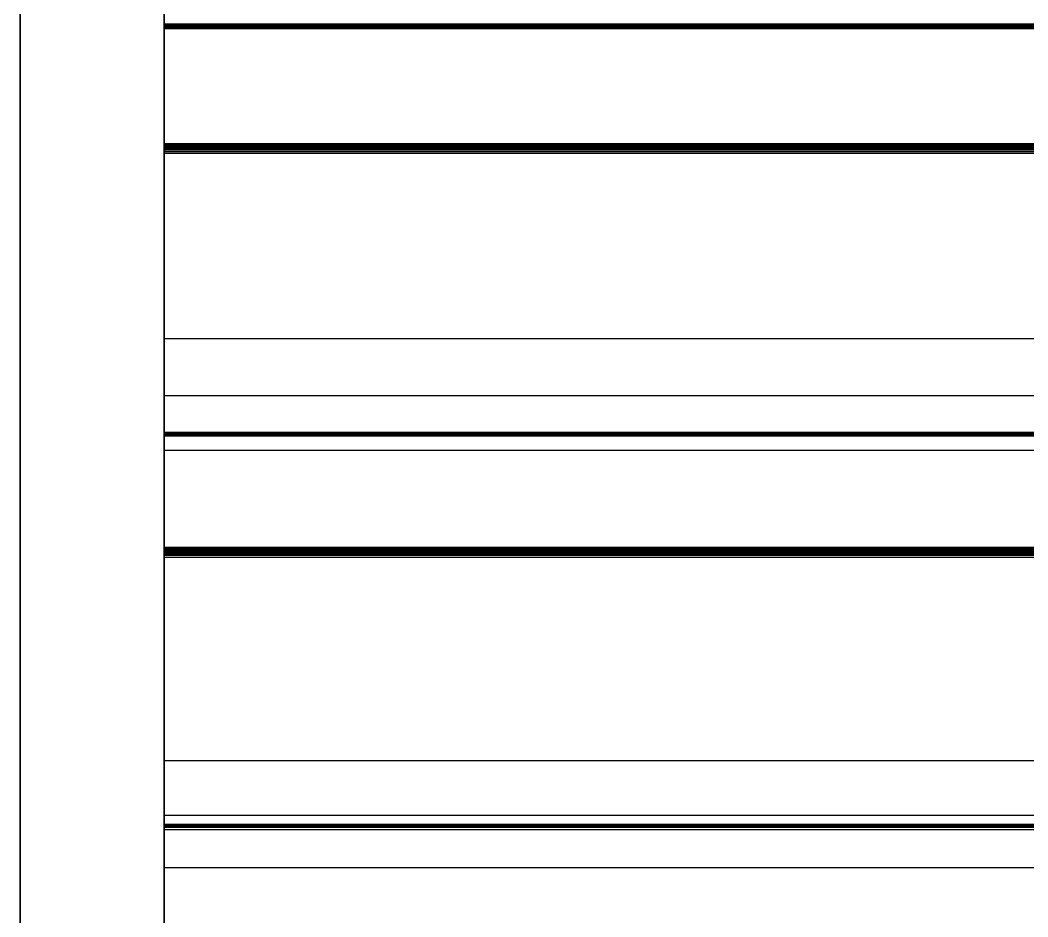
# Model space of a CAD drawing. Header units: millimetres. Extents: x -85 to 1059, y -155 to 155.
# Drawn here: x 1000 to 1003.5, y -138.252 to -135.137 of the extents above; entities that cross this region are included whole.
import ezdxf

# ---------------------------------------------------------------- set-up
doc = ezdxf.new("R2010")
doc.units = ezdxf.units.MM
doc.header["$MEASUREMENT"] = 0
doc.layers.add('Default', color=7, linetype='Continuous', true_color=0x000000)

msp = doc.modelspace()

# ---------------------------------------------------------------- linework, layer by layer
at = {"layer": 'Default'}
for points, knots in [([(1000, 0, -154), (1000, -154, -154), (1000, -154), (1000, -154, 154), (1000, 0, 154), (1000, 154, 154), (1000, 154), (1000, 154, -154), (1000, 0, -154)], [0, 0, 0, 241.902634, 241.902634, 483.805269, 483.805269, 725.707903, 725.707903, 967.610537, 967.610537, 967.610537]), ([(1000, 0, -150), (1000, -150, -150), (1000, -150), (1000, -150, 150), (1000, 0, 150), (1000, 150, 150), (1000, 150), (1000, 150, -150), (1000, 0, -150)], [0, 0, 0, 235.619449, 235.619449, 471.238898, 471.238898, 706.858347, 706.858347, 942.477796, 942.477796, 942.477796])]:
    msp.add_rational_spline(points, [1, 0.707106781187, 1, 0.707106781187, 1, 0.707106781187, 1, 0.707106781187, 1], degree=2, knots=knots, dxfattribs=at)
for points, degree, knots in [([(1000.5, 0.0018, 150.0005), (1000.5, 82.8446, 150.0005), (1000.5, 150.0018, 82.8432), (1000.5, 150.0018, 0.0004), (1000.5, 150.0018, -82.8427), (1000.5, 82.8446, -150), (1000.5, 0.0018, -150), (1000.5, -82.8411, -150), (1000.5, -149.9983, -82.8427), (1000.5, -149.9983, 0.0004), (1000.5, -149.9983, 82.8432), (1000.5, -82.8411, 150.0005), (1000.5, 0.0018, 150.0005)], 3, [-5, -5, -5, -5, -4, -4, -4, -3, -3, -3, -2, -2, -2, -1, -1, -1, -1]), ([(1000.5, 0.3488, 139.7504), (1000.5, -76.9709, 139.7504), (1000.5, -139.6511, 77.0702), (1000.5, -139.6511, -0.2498), (1000.5, -139.6511, -77.5699), (1000.5, -76.9709, -140.2497), (1000.5, 0.3488, -140.2497), (1000.5, 77.6689, -140.2497), (1000.5, 140.349, -77.5699), (1000.5, 140.349, -0.2498), (1000.5, 140.349, 77.0702), (1000.5, 77.6689, 139.7504), (1000.5, 0.3488, 139.7504)], 3, [20636, 20636, 20636, 20636, 20637, 20637, 20637, 20638, 20638, 20638, 20639, 20639, 20639, 20640, 20640, 20640, 20640]), ([(1000.5, 0.0018, 140.0004), (1000.5, -77.318, 140.0004), (1000.5, -139.9981, 77.3202), (1000.5, -139.9981, 0.0002), (1000.5, -139.9981, -77.3199), (1000.5, -77.318, -139.9997), (1000.5, 0.0018, -139.9997), (1000.5, 77.3215, -139.9997), (1000.5, 140.002, -77.3199), (1000.5, 140.002, 0.0002), (1000.5, 140.002, 77.3202), (1000.5, 77.3215, 140.0004), (1000.5, 0.0018, 140.0004)], 3, [-1, -1, -1, -1, 0, 0, 0, 1, 1, 1, 2, 2, 2, 3, 3, 3, 3]), ([(1000.5, -136.2443, 73.0033), (1000.5, -136.2353, 73.002), (1000.5, -136.2263, 73.0008), (1000.5, -136.1732, 72.9932), (1000.5, -136.1201, 72.9856), (1000.5, -136.0672, 72.9777), (1000.5, -136.0142, 72.9698), (1000.5, -135.9617, 72.9618), (1000.5, -135.9091, 72.9539), (1000.5, -135.8569, 72.9459), (1000.5, -135.8047, 72.938), (1000.5, -135.7528, 72.9299), (1000.5, -135.701, 72.9218), (1000.5, -135.6495, 72.9137), (1000.5, -135.598, 72.9056), (1000.5, -135.5468, 72.8973), (1000.5, -135.4957, 72.889), (1000.5, -135.4447, 72.8807), (1000.5, -135.3937, 72.8724), (1000.5, -135.3433, 72.8641), (1000.5, -135.2928, 72.8558), (1000.5, -135.2425, 72.8475), (1000.5, -135.1923, 72.8392), (1000.5, -135.1424, 72.8311), (1000.5, -135.0924, 72.823), (1000.5, -135.0429, 72.8145), (1000.5, -134.9933, 72.8061), (1000.5, -134.9437, 72.7976), (1000.5, -134.8942, 72.7891), (1000.5, -134.8453, 72.7805), (1000.5, -134.7965, 72.7719), (1000.5, -134.7478, 72.7632), (1000.5, -134.6991, 72.7546), (1000.5, -134.6506, 72.7459), (1000.5, -134.6021, 72.7373), (1000.5, -134.5541, 72.7288), (1000.5, -134.5061, 72.7203), (1000.5, -134.4583, 72.7115), (1000.5, -134.4105, 72.7027), (1000.5, -134.3632, 72.6939), (1000.5, -134.316, 72.6851), (1000.5, -134.2687, 72.6764), (1000.5, -134.2214, 72.6678), (1000.5, -134.1786, 72.6597), (1000.5, -134.1357, 72.6516)], 2, [17154, 17154, 17154, 17155.045455, 17155.045455, 17156.090909, 17156.090909, 17157.136364, 17157.136364, 17158.181818, 17158.181818, 17159.227273, 17159.227273, 17160.272727, 17160.272727, 17161.318182, 17161.318182, 17162.363636, 17162.363636, 17163.409091, 17163.409091, 17164.454545, 17164.454545, 17165.5, 17165.5, 17166.545455, 17166.545455, 17167.590909, 17167.590909, 17168.636364, 17168.636364, 17169.681818, 17169.681818, 17170.727273, 17170.727273, 17171.772727, 17171.772727, 17172.818182, 17172.818182, 17173.863636, 17173.863636, 17174.909091, 17174.909091, 17175.954545, 17175.954545, 17177, 17177, 17177]), ([(1000.5, -134.1413, -73.1522), (1000.5, -134.1814, -73.1596), (1000.5, -134.2214, -73.167), (1000.5, -134.2687, -73.176), (1000.5, -134.316, -73.185), (1000.5, -134.3632, -73.1937), (1000.5, -134.4105, -73.2023), (1000.5, -134.4583, -73.2111), (1000.5, -134.5061, -73.2199), (1000.5, -134.5541, -73.2286), (1000.5, -134.6021, -73.2372), (1000.5, -134.6506, -73.2459), (1000.5, -134.6991, -73.2545), (1000.5, -134.7478, -73.263), (1000.5, -134.7965, -73.2714), (1000.5, -134.8453, -73.2799), (1000.5, -134.8942, -73.2884), (1000.5, -134.9437, -73.297), (1000.5, -134.9933, -73.3057), (1000.5, -135.0429, -73.314), (1000.5, -135.0924, -73.3222), (1000.5, -135.1424, -73.3309), (1000.5, -135.1923, -73.3395), (1000.5, -135.2425, -73.3478), (1000.5, -135.2928, -73.3561), (1000.5, -135.3433, -73.3644), (1000.5, -135.3937, -73.3727), (1000.5, -135.4447, -73.3808), (1000.5, -135.4957, -73.3889), (1000.5, -135.5468, -73.397), (1000.5, -135.598, -73.4051), (1000.5, -135.6495, -73.4133), (1000.5, -135.701, -73.4214), (1000.5, -135.7528, -73.4293), (1000.5, -135.8047, -73.4373), (1000.5, -135.8569, -73.4454), (1000.5, -135.9091, -73.4535), (1000.5, -135.9617, -73.4614), (1000.5, -136.0142, -73.4694), (1000.5, -136.0672, -73.4771), (1000.5, -136.1201, -73.4849), (1000.5, -136.1732, -73.4928), (1000.5, -136.2263, -73.5008), (1000.5, -136.2353, -73.5022), (1000.5, -136.2443, -73.5036)], 2, [13914, 13914, 13914, 13915, 13915, 13916, 13916, 13917, 13917, 13918, 13918, 13919, 13919, 13920, 13920, 13921, 13921, 13922, 13922, 13923, 13923, 13924, 13924, 13925, 13925, 13926, 13926, 13927, 13927, 13928, 13928, 13929, 13929, 13930, 13930, 13931, 13931, 13932, 13932, 13933, 13933, 13934, 13934, 13935, 13935, 13936, 13936, 13936]), ([(1000.5, -135.1506, -71.1975), (1000.5, -135.2189, -71.0668), (1000.5, -135.2872, -70.9361), (1000.5, -135.3591, -70.7976), (1000.5, -135.4311, -70.6591), (1000.5, -135.4988, -70.5282), (1000.5, -135.5666, -70.3974)], 2, [13969, 13969, 13969, 13970, 13970, 13971, 13971, 13972, 13972, 13972]), ([(1000.5, -135.5666, 69.8978), (1000.5, -135.4988, 70.0287), (1000.5, -135.4311, 70.1595), (1000.5, -135.3591, 70.2978), (1000.5, -135.2872, 70.4361), (1000.5, -135.2189, 70.5666), (1000.5, -135.1506, 70.6972)], 2, [17118, 17118, 17118, 17119, 17119, 17120, 17120, 17121, 17121, 17121]), ([(1000.5, -135.151, 70.7049), (1000.5, -135.1517, 70.7063), (1000.5, -135.1524, 70.7077), (1000.5, -135.1533, 70.7095), (1000.5, -135.1542, 70.7113)], 2, [17124, 17124, 17124, 17125, 17125, 17126, 17126, 17126]), ([(1000.5, -135.1563, 70.7152), (1000.5, -135.1598, 70.719), (1000.5, -135.1633, 70.7229), (1000.5, -135.1655, 70.7252), (1000.5, -135.1676, 70.7275)], 2, [17127, 17127, 17127, 17128.5, 17128.5, 17130, 17130, 17130]), ([(1000.5, -136.6316, -72.7772), (1000.5, -136.6253, -72.7703), (1000.5, -136.6189, -72.7634), (1000.5, -136.5829, -72.7236), (1000.5, -136.5469, -72.6837), (1000.5, -136.511, -72.6444), (1000.5, -136.475, -72.605), (1000.5, -136.4392, -72.5657), (1000.5, -136.4034, -72.5264), (1000.5, -136.3675, -72.4876), (1000.5, -136.3317, -72.4488), (1000.5, -136.2961, -72.4103), (1000.5, -136.2605, -72.3719), (1000.5, -136.225, -72.3336), (1000.5, -136.1896, -72.2953), (1000.5, -136.1543, -72.2572), (1000.5, -136.119, -72.2191), (1000.5, -136.0837, -72.1815), (1000.5, -136.0485, -72.144), (1000.5, -136.0135, -72.1066), (1000.5, -135.9786, -72.0692), (1000.5, -135.9435, -72.0321), (1000.5, -135.9084, -71.9951), (1000.5, -135.8737, -71.9582), (1000.5, -135.8389, -71.9214), (1000.5, -135.8042, -71.8849), (1000.5, -135.7694, -71.8483), (1000.5, -135.7348, -71.8122), (1000.5, -135.7003, -71.776), (1000.5, -135.6659, -71.7402), (1000.5, -135.6315, -71.7044), (1000.5, -135.5973, -71.6686), (1000.5, -135.563, -71.6328), (1000.5, -135.5288, -71.5977), (1000.5, -135.4946, -71.5626), (1000.5, -135.4607, -71.5273), (1000.5, -135.4269, -71.492), (1000.5, -135.393, -71.4573), (1000.5, -135.3591, -71.4225), (1000.5, -135.3253, -71.3881), (1000.5, -135.2914, -71.3537), (1000.5, -135.2579, -71.3195), (1000.5, -135.2244, -71.2853), (1000.5, -135.1939, -71.2541), (1000.5, -135.1633, -71.2229)], 2, [13938, 13938, 13938, 13939.045455, 13939.045455, 13940.090909, 13940.090909, 13941.136364, 13941.136364, 13942.181818, 13942.181818, 13943.227273, 13943.227273, 13944.272727, 13944.272727, 13945.318182, 13945.318182, 13946.363636, 13946.363636, 13947.409091, 13947.409091, 13948.454545, 13948.454545, 13949.5, 13949.5, 13950.545455, 13950.545455, 13951.590909, 13951.590909, 13952.636364, 13952.636364, 13953.681818, 13953.681818, 13954.727273, 13954.727273, 13955.772727, 13955.772727, 13956.818182, 13956.818182, 13957.863636, 13957.863636, 13958.909091, 13958.909091, 13959.954545, 13959.954545, 13961, 13961, 13961]), ([(1000.5, -135.1676, 70.7275), (1000.5, -135.196, 70.7564), (1000.5, -135.2244, 70.7854), (1000.5, -135.2579, 70.8196), (1000.5, -135.2914, 70.8538), (1000.5, -135.3253, 70.8884), (1000.5, -135.3591, 70.9229), (1000.5, -135.393, 70.9575), (1000.5, -135.4269, 70.9921), (1000.5, -135.4607, 71.0272), (1000.5, -135.4946, 71.0623), (1000.5, -135.5288, 71.0979), (1000.5, -135.563, 71.1336), (1000.5, -135.5973, 71.169), (1000.5, -135.6315, 71.2045), (1000.5, -135.6659, 71.2404), (1000.5, -135.7003, 71.2764), (1000.5, -135.7348, 71.3126), (1000.5, -135.7694, 71.3487), (1000.5, -135.8042, 71.3853), (1000.5, -135.8389, 71.4218), (1000.5, -135.8737, 71.4585), (1000.5, -135.9084, 71.4951), (1000.5, -135.9435, 71.5324), (1000.5, -135.9786, 71.5696), (1000.5, -136.0135, 71.607), (1000.5, -136.0485, 71.6444), (1000.5, -136.0837, 71.6821), (1000.5, -136.119, 71.7199), (1000.5, -136.1543, 71.7576), (1000.5, -136.1896, 71.7954), (1000.5, -136.225, 71.8336), (1000.5, -136.2605, 71.8719), (1000.5, -136.2961, 71.9105), (1000.5, -136.3317, 71.9492), (1000.5, -136.3675, 71.9882), (1000.5, -136.4034, 72.0271), (1000.5, -136.4392, 72.0661), (1000.5, -136.475, 72.1051), (1000.5, -136.511, 72.1446), (1000.5, -136.5469, 72.1841), (1000.5, -136.5829, 72.2238), (1000.5, -136.6189, 72.2635), (1000.5, -136.6253, 72.2704), (1000.5, -136.6316, 72.2773)], 2, [17130, 17130, 17130, 17131, 17131, 17132, 17132, 17133, 17133, 17134, 17134, 17135, 17135, 17136, 17136, 17137, 17137, 17138, 17138, 17139, 17139, 17140, 17140, 17141, 17141, 17142, 17142, 17143, 17143, 17144, 17144, 17145, 17145, 17146, 17146, 17147, 17147, 17148, 17148, 17149, 17149, 17150, 17150, 17151, 17151, 17152, 17152, 17152]), ([(1000.5, -135.5891, 69.8925), (1000.5, -135.5867, 69.8925), (1000.5, -135.5842, 69.8925), (1000.5, -135.5821, 69.8925), (1000.5, -135.58, 69.8925)], 2, [17111, 17111, 17111, 17112, 17112, 17113, 17113, 17113]), ([(1000.5, -135.5842, -70.3921), (1000.5, -135.5867, -70.3923), (1000.5, -135.5891, -70.3924), (1000.5, -135.592, -70.3926), (1000.5, -135.5948, -70.3928)], 2, [13978, 13978, 13978, 13979, 13979, 13980, 13980, 13980]), ([(1000.5, -135.6004, 69.8939), (1000.5, -135.5976, 69.8935), (1000.5, -135.5948, 69.8932), (1000.5, -135.592, 69.8928), (1000.5, -135.5891, 69.8925)], 2, [17109, 17109, 17109, 17110, 17110, 17111, 17111, 17111]), ([(1000.5, -135.6004, -70.3938), (1000.5, -135.6407, -70.4004), (1000.5, -135.6809, -70.4069), (1000.5, -135.7281, -70.4148), (1000.5, -135.7754, -70.4228), (1000.5, -135.823, -70.4305), (1000.5, -135.8707, -70.4383), (1000.5, -135.9185, -70.446), (1000.5, -135.9663, -70.4538), (1000.5, -136.0146, -70.4614), (1000.5, -136.0629, -70.469), (1000.5, -136.1114, -70.4767), (1000.5, -136.1599, -70.4845), (1000.5, -136.209, -70.4921), (1000.5, -136.258, -70.4997), (1000.5, -136.307, -70.5071), (1000.5, -136.3561, -70.5145), (1000.5, -136.4055, -70.5221), (1000.5, -136.4549, -70.5297), (1000.5, -136.5046, -70.5371), (1000.5, -136.5543, -70.5445), (1000.5, -136.6046, -70.5519), (1000.5, -136.6549, -70.5593), (1000.5, -136.7053, -70.5665), (1000.5, -136.7558, -70.5738), (1000.5, -136.8066, -70.581), (1000.5, -136.8574, -70.5882), (1000.5, -136.9084, -70.5955), (1000.5, -136.9593, -70.6027), (1000.5, -137.0108, -70.6097), (1000.5, -137.0623, -70.6168), (1000.5, -137.114, -70.6238), (1000.5, -137.1657, -70.6309), (1000.5, -137.2177, -70.6378), (1000.5, -137.2698, -70.6447), (1000.5, -137.322, -70.6517), (1000.5, -137.3742, -70.6588), (1000.5, -137.4268, -70.6655), (1000.5, -137.4793, -70.6722), (1000.5, -137.5322, -70.6791), (1000.5, -137.5852, -70.6859), (1000.5, -137.6386, -70.6926), (1000.5, -137.6921, -70.6993), (1000.5, -137.7012, -70.7006), (1000.5, -137.7104, -70.7018)], 2, [13981, 13981, 13981, 13982, 13982, 13983, 13983, 13984, 13984, 13985, 13985, 13986, 13986, 13987, 13987, 13988, 13988, 13989, 13989, 13990, 13990, 13991, 13991, 13992, 13992, 13993, 13993, 13994, 13994, 13995, 13995, 13996, 13996, 13997, 13997, 13998, 13998, 13999, 13999, 14000, 14000, 14001, 14001, 14002, 14002, 14003, 14003, 14003]), ([(1000.5, -137.7104, 70.2019), (1000.5, -137.7012, 70.2008), (1000.5, -137.6921, 70.1997), (1000.5, -137.6386, 70.193), (1000.5, -137.5852, 70.1863), (1000.5, -137.5322, 70.1796), (1000.5, -137.4793, 70.1729), (1000.5, -137.4268, 70.1661), (1000.5, -137.3742, 70.1592), (1000.5, -137.322, 70.1523), (1000.5, -137.2698, 70.1454), (1000.5, -137.2177, 70.1384), (1000.5, -137.1657, 70.1313), (1000.5, -137.114, 70.1243), (1000.5, -137.0623, 70.1172), (1000.5, -137.0108, 70.1101), (1000.5, -136.9593, 70.1031), (1000.5, -136.9084, 70.0959), (1000.5, -136.8574, 70.0886), (1000.5, -136.8066, 70.0814), (1000.5, -136.7558, 70.0742), (1000.5, -136.7053, 70.0668), (1000.5, -136.6549, 70.0593), (1000.5, -136.6046, 70.0521), (1000.5, -136.5543, 70.0449), (1000.5, -136.5046, 70.0375), (1000.5, -136.4549, 70.0301), (1000.5, -136.4055, 70.0227), (1000.5, -136.3561, 70.0152), (1000.5, -136.307, 70.0077), (1000.5, -136.258, 70.0001), (1000.5, -136.209, 69.9925), (1000.5, -136.1599, 69.9849), (1000.5, -136.1114, 69.9773), (1000.5, -136.0629, 69.9697), (1000.5, -136.0146, 69.962), (1000.5, -135.9663, 69.9542), (1000.5, -135.9185, 69.9465), (1000.5, -135.8707, 69.9387), (1000.5, -135.823, 69.9309), (1000.5, -135.7754, 69.9232), (1000.5, -135.7281, 69.9154), (1000.5, -135.6809, 69.9076), (1000.5, -135.6407, 69.9008), (1000.5, -135.6004, 69.8939)], 2, [17087, 17087, 17087, 17088, 17088, 17089, 17089, 17090, 17090, 17091, 17091, 17092, 17092, 17093, 17093, 17094, 17094, 17095, 17095, 17096, 17096, 17097, 17097, 17098, 17098, 17099, 17099, 17100, 17100, 17101, 17101, 17102, 17102, 17103, 17103, 17104, 17104, 17105, 17105, 17106, 17106, 17107, 17107, 17108, 17108, 17109, 17109, 17109]), ([(1000.5, -136.5695, -68.4186), (1000.5, -136.6351, -68.2867), (1000.5, -136.7007, -68.1548), (1000.5, -136.7699, -68.0149), (1000.5, -136.839, -67.875), (1000.5, -136.9041, -67.7427), (1000.5, -136.9692, -67.6104)], 2, [14036, 14036, 14036, 14037, 14037, 14038, 14038, 14039, 14039, 14039]), ([(1000.5, -136.9692, 67.1105), (1000.5, -136.9041, 67.2426), (1000.5, -136.839, 67.3747), (1000.5, -136.7699, 67.5146), (1000.5, -136.7007, 67.6545), (1000.5, -136.6351, 67.7866), (1000.5, -136.5695, 67.9187)], 2, [17051, 17051, 17051, 17052, 17052, 17053, 17053, 17054, 17054, 17054]), ([(1000.5, -136.5734, -68.4324), (1000.5, -136.5725, -68.4306), (1000.5, -136.5716, -68.4289), (1000.5, -136.5709, -68.4275), (1000.5, -136.5702, -68.426)], 2, [14031, 14031, 14031, 14032, 14032, 14033, 14033, 14033]), ([(1000.5, -136.5716, 67.9293), (1000.5, -136.5725, 67.9307), (1000.5, -136.5734, 67.9321), (1000.5, -136.5746, 67.934), (1000.5, -136.5759, 67.936)], 2, [17058, 17058, 17058, 17059, 17059, 17060, 17060, 17060]), ([(1000.5, -136.5759, 67.936), (1000.5, -136.5775, 67.9379), (1000.5, -136.579, 67.9399), (1000.5, -136.5808, 67.942), (1000.5, -136.5826, 67.9441)], 2, [17060, 17060, 17060, 17061, 17061, 17062, 17062, 17062]), ([(1000.5, -138.0822, -69.9677), (1000.5, -138.0759, -69.961), (1000.5, -138.0695, -69.9543), (1000.5, -138.0327, -69.9153), (1000.5, -137.9958, -69.8763), (1000.5, -137.9591, -69.8375), (1000.5, -137.9224, -69.7987), (1000.5, -137.8857, -69.7604), (1000.5, -137.849, -69.7221), (1000.5, -137.8125, -69.6839), (1000.5, -137.776, -69.6456), (1000.5, -137.7397, -69.6078), (1000.5, -137.7033, -69.5701), (1000.5, -137.667, -69.5325), (1000.5, -137.6307, -69.495), (1000.5, -137.5947, -69.4577), (1000.5, -137.5587, -69.4205), (1000.5, -137.5227, -69.3835), (1000.5, -137.4867, -69.3464), (1000.5, -137.4509, -69.3099), (1000.5, -137.4151, -69.2734), (1000.5, -137.3795, -69.2369), (1000.5, -137.3439, -69.2004), (1000.5, -137.3081, -69.1644), (1000.5, -137.2722, -69.1284), (1000.5, -137.237, -69.0926), (1000.5, -137.2017, -69.0568), (1000.5, -137.1664, -69.0214), (1000.5, -137.1311, -68.9859), (1000.5, -137.096, -68.9506), (1000.5, -137.0609, -68.9153), (1000.5, -137.026, -68.8804), (1000.5, -136.9911, -68.8455), (1000.5, -136.956, -68.8109), (1000.5, -136.9209, -68.7764), (1000.5, -136.8863, -68.7421), (1000.5, -136.8517, -68.7079), (1000.5, -136.8172, -68.6739), (1000.5, -136.7826, -68.6398), (1000.5, -136.7482, -68.606), (1000.5, -136.7138, -68.5721), (1000.5, -136.6794, -68.5386), (1000.5, -136.645, -68.5051), (1000.5, -136.6138, -68.4746), (1000.5, -136.5826, -68.444)], 2, [14005, 14005, 14005, 14006.045455, 14006.045455, 14007.090909, 14007.090909, 14008.136364, 14008.136364, 14009.181818, 14009.181818, 14010.227273, 14010.227273, 14011.272727, 14011.272727, 14012.318182, 14012.318182, 14013.363636, 14013.363636, 14014.409091, 14014.409091, 14015.454545, 14015.454545, 14016.5, 14016.5, 14017.545455, 14017.545455, 14018.590909, 14018.590909, 14019.636364, 14019.636364, 14020.681818, 14020.681818, 14021.727273, 14021.727273, 14022.772727, 14022.772727, 14023.818182, 14023.818182, 14024.863636, 14024.863636, 14025.909091, 14025.909091, 14026.954545, 14026.954545, 14028, 14028, 14028]), ([(1000.5, -136.5826, 67.9441), (1000.5, -136.6138, 67.9746), (1000.5, -136.645, 68.0051), (1000.5, -136.6794, 68.0386), (1000.5, -136.7138, 68.0721), (1000.5, -136.7482, 68.1058), (1000.5, -136.7826, 68.1395), (1000.5, -136.8172, 68.1737), (1000.5, -136.8517, 68.208), (1000.5, -136.8863, 68.2424), (1000.5, -136.9209, 68.2768), (1000.5, -136.956, 68.3113), (1000.5, -136.9911, 68.3459), (1000.5, -137.026, 68.3808), (1000.5, -137.0609, 68.4158), (1000.5, -137.096, 68.451), (1000.5, -137.1311, 68.4863), (1000.5, -137.1664, 68.5218), (1000.5, -137.2017, 68.5572), (1000.5, -137.237, 68.593), (1000.5, -137.2722, 68.6288), (1000.5, -137.3081, 68.665), (1000.5, -137.3439, 68.7011), (1000.5, -137.3795, 68.7373), (1000.5, -137.4151, 68.7735), (1000.5, -137.4509, 68.8103), (1000.5, -137.4867, 68.8472), (1000.5, -137.5227, 68.8841), (1000.5, -137.5587, 68.9209), (1000.5, -137.5947, 68.9581), (1000.5, -137.6307, 68.9954), (1000.5, -137.667, 69.0329), (1000.5, -137.7033, 69.0705), (1000.5, -137.7397, 69.1084), (1000.5, -137.776, 69.1464), (1000.5, -137.8125, 69.1843), (1000.5, -137.849, 69.2222), (1000.5, -137.8857, 69.2607), (1000.5, -137.9224, 69.2991), (1000.5, -137.9591, 69.3377), (1000.5, -137.9958, 69.3764), (1000.5, -138.0327, 69.4155), (1000.5, -138.0695, 69.4547), (1000.5, -138.0759, 69.4614), (1000.5, -138.0822, 69.4681)], 2, [17062, 17062, 17062, 17063.045455, 17063.045455, 17064.090909, 17064.090909, 17065.136364, 17065.136364, 17066.181818, 17066.181818, 17067.227273, 17067.227273, 17068.272727, 17068.272727, 17069.318182, 17069.318182, 17070.363636, 17070.363636, 17071.409091, 17071.409091, 17072.454545, 17072.454545, 17073.5, 17073.5, 17074.545455, 17074.545455, 17075.590909, 17075.590909, 17076.636364, 17076.636364, 17077.681818, 17077.681818, 17078.727273, 17078.727273, 17079.772727, 17079.772727, 17080.818182, 17080.818182, 17081.863636, 17081.863636, 17082.909091, 17082.909091, 17083.954545, 17083.954545, 17085, 17085, 17085]), ([(1000.5, -136.9869, 67.1052), (1000.5, -136.9846, 67.1054), (1000.5, -136.9823, 67.1055), (1000.5, -136.9803, 67.1057), (1000.5, -136.9784, 67.1059)], 2, [17045, 17045, 17045, 17046, 17046, 17047, 17047, 17047]), ([(1000.5, -136.9823, -67.6048), (1000.5, -136.9846, -67.6048), (1000.5, -136.9869, -67.6048), (1000.5, -136.9893, -67.6048), (1000.5, -136.9918, -67.6048)], 2, [14044, 14044, 14044, 14045, 14045, 14046, 14046, 14046]), ([(1000.5, -137.0034, -67.6062), (1000.5, -137.0435, -67.612), (1000.5, -137.0835, -67.6178), (1000.5, -137.131, -67.6247), (1000.5, -137.1784, -67.6316), (1000.5, -137.2262, -67.6383), (1000.5, -137.274, -67.645), (1000.5, -137.3222, -67.6517), (1000.5, -137.3703, -67.6584), (1000.5, -137.4185, -67.6651), (1000.5, -137.4666, -67.6718), (1000.5, -137.5155, -67.6785), (1000.5, -137.5643, -67.6852), (1000.5, -137.6134, -67.6919), (1000.5, -137.6624, -67.6986), (1000.5, -137.7116, -67.7051), (1000.5, -137.7608, -67.7117), (1000.5, -137.8106, -67.7182), (1000.5, -137.8603, -67.7247), (1000.5, -137.9102, -67.7309), (1000.5, -137.9602, -67.7371), (1000.5, -138.0104, -67.7434), (1000.5, -138.0607, -67.7498), (1000.5, -138.1112, -67.7561), (1000.5, -138.1616, -67.7625), (1000.5, -138.2126, -67.7686), (1000.5, -138.2636, -67.7748), (1000.5, -138.3147, -67.781), (1000.5, -138.3659, -67.7872), (1000.5, -138.4174, -67.7932), (1000.5, -138.4689, -67.7992), (1000.5, -138.5207, -67.8053), (1000.5, -138.5726, -67.8115), (1000.5, -138.6248, -67.8173), (1000.5, -138.677, -67.8231), (1000.5, -138.7294, -67.829), (1000.5, -138.7818, -67.8348), (1000.5, -138.8345, -67.8404), (1000.5, -138.8873, -67.8461), (1000.5, -138.9404, -67.8519), (1000.5, -138.9935, -67.8577), (1000.5, -139.0469, -67.8634), (1000.5, -139.1003, -67.869), (1000.5, -139.1095, -67.8699), (1000.5, -139.1187, -67.8708)], 2, [14048, 14048, 14048, 14049, 14049, 14050, 14050, 14051, 14051, 14052, 14052, 14053, 14053, 14054, 14054, 14055, 14055, 14056, 14056, 14057, 14057, 14058, 14058, 14059, 14059, 14060, 14060, 14061, 14061, 14062, 14062, 14063, 14063, 14064, 14064, 14065, 14065, 14066, 14066, 14067, 14067, 14068, 14068, 14069, 14069, 14070, 14070, 14070]), ([(1000.5, -139.1187, 67.3712), (1000.5, -139.1095, 67.3703), (1000.5, -139.1003, 67.3694), (1000.5, -139.0469, 67.3636), (1000.5, -138.9935, 67.3578), (1000.5, -138.9404, 67.3521), (1000.5, -138.8873, 67.3465), (1000.5, -138.8345, 67.3407), (1000.5, -138.7818, 67.3348), (1000.5, -138.7294, 67.329), (1000.5, -138.677, 67.3232), (1000.5, -138.6248, 67.3174), (1000.5, -138.5726, 67.3116), (1000.5, -138.5207, 67.3056), (1000.5, -138.4689, 67.2996), (1000.5, -138.4174, 67.2934), (1000.5, -138.3659, 67.2872), (1000.5, -138.3147, 67.281), (1000.5, -138.2636, 67.2749), (1000.5, -138.2126, 67.2687), (1000.5, -138.1616, 67.2625), (1000.5, -138.1112, 67.2563), (1000.5, -138.0607, 67.2502), (1000.5, -138.0104, 67.244), (1000.5, -137.9602, 67.2378), (1000.5, -137.9102, 67.2311), (1000.5, -137.8603, 67.2244), (1000.5, -137.8106, 67.2181), (1000.5, -137.7608, 67.2117), (1000.5, -137.7116, 67.2052), (1000.5, -137.6624, 67.1987), (1000.5, -137.6134, 67.192), (1000.5, -137.5643, 67.1853), (1000.5, -137.5157, 67.1787), (1000.5, -137.467, 67.1722), (1000.5, -137.4187, 67.1657), (1000.5, -137.3703, 67.1592), (1000.5, -137.3222, 67.1523), (1000.5, -137.274, 67.1454), (1000.5, -137.2262, 67.1385), (1000.5, -137.1784, 67.1316), (1000.5, -137.131, 67.1248), (1000.5, -137.0835, 67.1179), (1000.5, -137.0435, 67.1121), (1000.5, -137.0034, 67.1062)], 2, [17020, 17020, 17020, 17021, 17021, 17022, 17022, 17023, 17023, 17024, 17024, 17025, 17025, 17026, 17026, 17027, 17027, 17028, 17028, 17029, 17029, 17030, 17030, 17031, 17031, 17032, 17032, 17033, 17033, 17034, 17034, 17035, 17035, 17036, 17036, 17037, 17037, 17038, 17038, 17039, 17039, 17040, 17040, 17041, 17041, 17042, 17042, 17042]), ([(1000.5, -137.9316, 65.1162), (1000.5, -137.9321, 65.1176), (1000.5, -137.9326, 65.119), (1000.5, -137.9332, 65.1205), (1000.5, -137.9337, 65.1219)], 2, [16989, 16989, 16989, 16990, 16990, 16991, 16991, 16991]), ([(1000.5, -137.9319, -65.6116), (1000.5, -137.9947, -65.4782), (1000.5, -138.0575, -65.3449), (1000.5, -138.1237, -65.2036), (1000.5, -138.1898, -65.0623), (1000.5, -138.2523, -64.9286), (1000.5, -138.3147, -64.7949)], 2, [14103, 14103, 14103, 14104, 14104, 14105, 14105, 14106, 14106, 14106]), ([(1000.5, -138.3147, 64.2957), (1000.5, -138.2523, 64.4292), (1000.5, -138.1898, 64.5627), (1000.5, -138.1237, 64.7038), (1000.5, -138.0575, 64.8449), (1000.5, -137.9947, 64.9781), (1000.5, -137.9319, 65.1113)], 2, [16984, 16984, 16984, 16985, 16985, 16986, 16986, 16987, 16987, 16987]), ([(1000.5, -137.9496, -65.6409), (1000.5, -137.9455, -65.6365), (1000.5, -137.9415, -65.632), (1000.5, -137.9399, -65.6303), (1000.5, -137.9383, -65.6285)], 2, [14094, 14094, 14094, 14095.5, 14095.5, 14097, 14097, 14097]), ([(1000.5, -137.9415, 65.1328), (1000.5, -137.9434, 65.1347), (1000.5, -137.9453, 65.1367), (1000.5, -137.9475, 65.1388), (1000.5, -137.9496, 65.1409)], 2, [16994, 16994, 16994, 16995, 16995, 16996, 16996, 16996]), ([(1000.5, -139.4626, -67.1162), (1000.5, -139.4251, -67.0779), (1000.5, -139.3875, -67.0396), (1000.5, -139.3499, -67.0019), (1000.5, -139.3124, -66.9641), (1000.5, -139.275, -66.9264), (1000.5, -139.2376, -66.8886), (1000.5, -139.2002, -66.8512), (1000.5, -139.1628, -66.8138), (1000.5, -139.1257, -66.7768), (1000.5, -139.0887, -66.7398), (1000.5, -139.0517, -66.7031), (1000.5, -139.0146, -66.6664), (1000.5, -138.9778, -66.6299), (1000.5, -138.9409, -66.5934), (1000.5, -138.9042, -66.5572), (1000.5, -138.8675, -66.521), (1000.5, -138.831, -66.4851), (1000.5, -138.7945, -66.4491), (1000.5, -138.758, -66.4133), (1000.5, -138.7215, -66.3775), (1000.5, -138.6851, -66.3422), (1000.5, -138.6488, -66.3069), (1000.5, -138.6128, -66.272), (1000.5, -138.5768, -66.2371), (1000.5, -138.5408, -66.2023), (1000.5, -138.5049, -66.1676), (1000.5, -138.4689, -66.1328), (1000.5, -138.4329, -66.0981), (1000.5, -138.3971, -66.0638), (1000.5, -138.3613, -66.0296), (1000.5, -138.3258, -65.9959), (1000.5, -138.2904, -65.9622), (1000.5, -138.2549, -65.9284), (1000.5, -138.2195, -65.8945), (1000.5, -138.1844, -65.8612), (1000.5, -138.1493, -65.8278), (1000.5, -138.1142, -65.7947), (1000.5, -138.0791, -65.7615), (1000.5, -138.0439, -65.7289), (1000.5, -138.0088, -65.6962), (1000.5, -137.9792, -65.6686), (1000.5, -137.9496, -65.6409)], 2, [14073, 14073, 14073, 14074, 14074, 14075, 14075, 14076, 14076, 14077, 14077, 14078, 14078, 14079, 14079, 14080, 14080, 14081, 14081, 14082, 14082, 14083, 14083, 14084, 14084, 14085, 14085, 14086, 14086, 14087, 14087, 14088, 14088, 14089, 14089, 14090, 14090, 14091, 14091, 14092, 14092, 14093, 14093, 14094, 14094, 14094]), ([(1000.5, -137.9496, 65.1409), (1000.5, -137.9792, 65.1686), (1000.5, -138.0088, 65.1963), (1000.5, -138.0439, 65.2293), (1000.5, -138.0791, 65.2623), (1000.5, -138.1142, 65.2953), (1000.5, -138.1493, 65.3282), (1000.5, -138.1844, 65.3618), (1000.5, -138.2195, 65.3953), (1000.5, -138.2549, 65.4286), (1000.5, -138.2904, 65.4619), (1000.5, -138.3258, 65.4962), (1000.5, -138.3613, 65.5304), (1000.5, -138.3971, 65.5644), (1000.5, -138.4329, 65.5985), (1000.5, -138.4689, 65.6329), (1000.5, -138.5049, 65.6673), (1000.5, -138.5408, 65.7022), (1000.5, -138.5768, 65.7371), (1000.5, -138.6128, 65.7722), (1000.5, -138.6488, 65.8073), (1000.5, -138.6851, 65.8426), (1000.5, -138.7215, 65.8779), (1000.5, -138.758, 65.9135), (1000.5, -138.7945, 65.9491), (1000.5, -138.831, 65.9849), (1000.5, -138.8675, 66.0207), (1000.5, -138.9042, 66.0569), (1000.5, -138.9409, 66.0931), (1000.5, -138.9778, 66.1296), (1000.5, -139.0146, 66.1661), (1000.5, -139.0517, 66.203), (1000.5, -139.0887, 66.2398), (1000.5, -139.1257, 66.2769), (1000.5, -139.1628, 66.3139), (1000.5, -139.2002, 66.3513), (1000.5, -139.2376, 66.3887), (1000.5, -139.275, 66.4263), (1000.5, -139.3124, 66.4638), (1000.5, -139.3499, 66.5019), (1000.5, -139.3875, 66.54), (1000.5, -139.4251, 66.5783), (1000.5, -139.4626, 66.6166)], 2, [16996, 16996, 16996, 16997, 16997, 16998, 16998, 16999, 16999, 17000, 17000, 17001, 17001, 17002, 17002, 17003, 17003, 17004, 17004, 17005, 17005, 17006, 17006, 17007, 17007, 17008, 17008, 17009, 17009, 17010, 17010, 17011, 17011, 17012, 17012, 17013, 17013, 17014, 17014, 17015, 17015, 17016, 17016, 17017, 17017, 17017])]:
    msp.add_open_spline(points, degree=degree, knots=knots, dxfattribs=at)
for points in [[(1007, -135.1503, -71.2017), (1003.75, -135.1503, -71.2017), (1000.5, -135.1503, -71.2017)], [(1000.5, -135.151, -71.2045), (1000.5, -135.1506, -71.2031), (1000.5, -135.1503, -71.2017)], [(1007, -135.1503, -71.1992), (1003.75, -135.1503, -71.1992), (1000.5, -135.1503, -71.1992)], [(1000.5, -135.1503, -71.2017), (1000.5, -135.1503, -71.2005), (1000.5, -135.1503, -71.1992)], [(1000.5, -135.1503, -71.1992), (1000.5, -135.1505, -71.1983), (1000.5, -135.1506, -71.1975)], [(1007, -135.1503, 70.6996), (1003.75, -135.1503, 70.6996), (1000.5, -135.1503, 70.6996)], [(1000.5, -135.1506, 70.6972), (1000.5, -135.1505, 70.6984), (1000.5, -135.1503, 70.6996)], [(1007, -135.1503, 70.7021), (1003.75, -135.1503, 70.7021), (1000.5, -135.1503, 70.7021)], [(1000.5, -135.1503, 70.6996), (1000.5, -135.1503, 70.7009), (1000.5, -135.1503, 70.7021)], [(1000.5, -135.1503, 70.7021), (1000.5, -135.1506, 70.7035), (1000.5, -135.151, 70.7049)], [(1007, -135.1506, -71.1975), (1003.75, -135.1506, -71.1975), (1000.5, -135.1506, -71.1975)], [(1007, -135.1506, 70.6972), (1003.75, -135.1506, 70.6972), (1000.5, -135.1506, 70.6972)], [(1007, -135.151, -71.2045), (1003.75, -135.151, -71.2045), (1000.5, -135.151, -71.2045)], [(1000.5, -135.1524, -71.2077), (1000.5, -135.1517, -71.2061), (1000.5, -135.151, -71.2045)], [(1007, -135.151, 70.7049), (1003.75, -135.151, 70.7049), (1000.5, -135.151, 70.7049)], [(1007, -135.1524, -71.2077), (1003.75, -135.1524, -71.2077), (1000.5, -135.1524, -71.2077)], [(1000.5, -135.1542, -71.2112), (1000.5, -135.1533, -71.2095), (1000.5, -135.1524, -71.2077)], [(1007, -135.1542, -71.2112), (1003.75, -135.1542, -71.2112), (1000.5, -135.1542, -71.2112)], [(1000.5, -135.1563, -71.2144), (1000.5, -135.1552, -71.2128), (1000.5, -135.1542, -71.2112)], [(1007, -135.1542, 70.7113), (1003.75, -135.1542, 70.7113), (1000.5, -135.1542, 70.7113)], [(1000.5, -135.1542, 70.7113), (1000.5, -135.1552, 70.7132), (1000.5, -135.1563, 70.7152)], [(1007, -135.1563, -71.2144), (1003.75, -135.1563, -71.2144), (1000.5, -135.1563, -71.2144)], [(1000.5, -135.1595, -71.2186), (1000.5, -135.1579, -71.2165), (1000.5, -135.1563, -71.2144)], [(1007, -135.1563, 70.7152), (1003.75, -135.1563, 70.7152), (1000.5, -135.1563, 70.7152)], [(1007, -135.1595, -71.2186), (1003.75, -135.1595, -71.2186), (1000.5, -135.1595, -71.2186)], [(1000.5, -135.1633, -71.2229), (1000.5, -135.1614, -71.2207), (1000.5, -135.1595, -71.2186)], [(1007, -135.1633, -71.2229), (1003.75, -135.1633, -71.2229), (1000.5, -135.1633, -71.2229)], [(1007, -135.1676, 70.7275), (1003.75, -135.1676, 70.7275), (1000.5, -135.1676, 70.7275)], [(1007, -135.5666, -70.3974), (1003.75, -135.5666, -70.3974), (1000.5, -135.5666, -70.3974)], [(1000.5, -135.5666, -70.3974), (1000.5, -135.5673, -70.3965), (1000.5, -135.568, -70.3956)], [(1007, -135.5666, 69.8978), (1003.75, -135.5666, 69.8978), (1000.5, -135.5666, 69.8978)], [(1000.5, -135.568, 69.896), (1000.5, -135.5673, 69.8969), (1000.5, -135.5666, 69.8978)], [(1007, -135.568, -70.3956), (1003.75, -135.568, -70.3956), (1000.5, -135.568, -70.3956)], [(1000.5, -135.568, -70.3956), (1000.5, -135.569, -70.3951), (1000.5, -135.5701, -70.3945)], [(1007, -135.568, 69.896), (1003.75, -135.568, 69.896), (1000.5, -135.568, 69.896)], [(1000.5, -135.5701, 69.8946), (1000.5, -135.569, 69.8953), (1000.5, -135.568, 69.896)], [(1007, -135.5701, -70.3945), (1003.75, -135.5701, -70.3945), (1000.5, -135.5701, -70.3945)], [(1000.5, -135.5701, -70.3945), (1000.5, -135.5713, -70.3938), (1000.5, -135.5726, -70.3931)], [(1007, -135.5701, 69.8946), (1003.75, -135.5701, 69.8946), (1000.5, -135.5701, 69.8946)], [(1000.5, -135.5726, 69.8939), (1000.5, -135.5713, 69.8942), (1000.5, -135.5701, 69.8946)], [(1007, -135.5726, -70.3931), (1003.75, -135.5726, -70.3931), (1000.5, -135.5726, -70.3931)], [(1000.5, -135.5726, -70.3931), (1000.5, -135.5743, -70.3928), (1000.5, -135.5761, -70.3924)], [(1007, -135.5726, 69.8939), (1003.75, -135.5726, 69.8939), (1000.5, -135.5726, 69.8939)], [(1000.5, -135.5761, 69.8932), (1000.5, -135.5743, 69.8935), (1000.5, -135.5726, 69.8939)], [(1007, -135.5761, -70.3924), (1003.75, -135.5761, -70.3924), (1000.5, -135.5761, -70.3924)], [(1000.5, -135.5761, -70.3924), (1000.5, -135.578, -70.3923), (1000.5, -135.58, -70.3921)], [(1007, -135.5761, 69.8932), (1003.75, -135.5761, 69.8932), (1000.5, -135.5761, 69.8932)], [(1000.5, -135.58, 69.8925), (1000.5, -135.578, 69.8928), (1000.5, -135.5761, 69.8932)], [(1007, -135.58, -70.3921), (1003.75, -135.58, -70.3921), (1000.5, -135.58, -70.3921)], [(1000.5, -135.58, -70.3921), (1000.5, -135.5821, -70.3921), (1000.5, -135.5842, -70.3921)], [(1007, -135.58, 69.8925), (1003.75, -135.58, 69.8925), (1000.5, -135.58, 69.8925)], [(1007, -135.5842, -70.3921), (1003.75, -135.5842, -70.3921), (1000.5, -135.5842, -70.3921)], [(1007, -135.5891, 69.8925), (1003.75, -135.5891, 69.8925), (1000.5, -135.5891, 69.8925)], [(1007, -135.5948, -70.3928), (1003.75, -135.5948, -70.3928), (1000.5, -135.5948, -70.3928)], [(1000.5, -135.5948, -70.3928), (1000.5, -135.5976, -70.3933), (1000.5, -135.6004, -70.3938)], [(1007, -135.6004, -70.3938), (1003.75, -135.6004, -70.3938), (1000.5, -135.6004, -70.3938)], [(1007, -135.6004, 69.8939), (1003.75, -135.6004, 69.8939), (1000.5, -135.6004, 69.8939)], [(1007, -136.2443, -73.5036), (1003.75, -136.2443, -73.5036), (1000.5, -136.2443, -73.5036)], [(1000.5, -136.2443, -73.5036), (1000.5, -136.343, -73.3228), (1000.5, -136.4418, -73.142)], [(1007, -136.2443, 73.0033), (1003.75, -136.2443, 73.0033), (1000.5, -136.2443, 73.0033)], [(1000.5, -136.4418, 72.6424), (1000.5, -136.343, 72.8228), (1000.5, -136.2443, 73.0033)], [(1007, -136.4418, -73.142), (1003.75, -136.4418, -73.142), (1000.5, -136.4418, -73.142)], [(1000.5, -136.4418, -73.142), (1000.5, -136.5367, -72.9596), (1000.5, -136.6316, -72.7772)], [(1007, -136.4418, 72.6424), (1003.75, -136.4418, 72.6424), (1000.5, -136.4418, 72.6424)], [(1000.5, -136.6316, 72.2773), (1000.5, -136.5367, 72.4598), (1000.5, -136.4418, 72.6424)], [(1007, -136.5692, -68.4232), (1003.75, -136.5692, -68.4232), (1000.5, -136.5692, -68.4232)], [(1000.5, -136.5702, -68.426), (1000.5, -136.5697, -68.4246), (1000.5, -136.5692, -68.4232)], [(1007, -136.5692, -68.4204), (1003.75, -136.5692, -68.4204), (1000.5, -136.5692, -68.4204)], [(1000.5, -136.5692, -68.4232), (1000.5, -136.5692, -68.4218), (1000.5, -136.5692, -68.4204)], [(1000.5, -136.5692, -68.4204), (1000.5, -136.5693, -68.4195), (1000.5, -136.5695, -68.4186)], [(1007, -136.5692, 67.9208), (1003.75, -136.5692, 67.9208), (1000.5, -136.5692, 67.9208)], [(1000.5, -136.5695, 67.9187), (1000.5, -136.5693, 67.9197), (1000.5, -136.5692, 67.9208)], [(1007, -136.5692, 67.9233), (1003.75, -136.5692, 67.9233), (1000.5, -136.5692, 67.9233)], [(1000.5, -136.5692, 67.9208), (1000.5, -136.5692, 67.922), (1000.5, -136.5692, 67.9233)], [(1000.5, -136.5692, 67.9233), (1000.5, -136.5697, 67.9247), (1000.5, -136.5702, 67.9261)], [(1007, -136.5695, -68.4186), (1003.75, -136.5695, -68.4186), (1000.5, -136.5695, -68.4186)], [(1007, -136.5695, 67.9187), (1003.75, -136.5695, 67.9187), (1000.5, -136.5695, 67.9187)], [(1007, -136.5702, -68.426), (1003.75, -136.5702, -68.426), (1000.5, -136.5702, -68.426)], [(1007, -136.5702, 67.9261), (1003.75, -136.5702, 67.9261), (1000.5, -136.5702, 67.9261)], [(1000.5, -136.5702, 67.9261), (1000.5, -136.5709, 67.9277), (1000.5, -136.5716, 67.9293)], [(1007, -136.5716, 67.9293), (1003.75, -136.5716, 67.9293), (1000.5, -136.5716, 67.9293)], [(1007, -136.5734, -68.4324), (1003.75, -136.5734, -68.4324), (1000.5, -136.5734, -68.4324)], [(1000.5, -136.5759, -68.4356), (1000.5, -136.5746, -68.434), (1000.5, -136.5734, -68.4324)], [(1007, -136.5759, -68.4356), (1003.75, -136.5759, -68.4356), (1000.5, -136.5759, -68.4356)], [(1000.5, -136.579, -68.4398), (1000.5, -136.5775, -68.4377), (1000.5, -136.5759, -68.4356)], [(1007, -136.5759, 67.936), (1003.75, -136.5759, 67.936), (1000.5, -136.5759, 67.936)], [(1007, -136.579, -68.4398), (1003.75, -136.579, -68.4398), (1000.5, -136.579, -68.4398)], [(1000.5, -136.5826, -68.444), (1000.5, -136.5808, -68.4419), (1000.5, -136.579, -68.4398)], [(1007, -136.5826, -68.444), (1003.75, -136.5826, -68.444), (1000.5, -136.5826, -68.444)], [(1007, -136.5826, 67.9441), (1003.75, -136.5826, 67.9441), (1000.5, -136.5826, 67.9441)], [(1007, -136.6316, -72.7772), (1003.75, -136.6316, -72.7772), (1000.5, -136.6316, -72.7772)], [(1007, -136.6316, 72.2773), (1003.75, -136.6316, 72.2773), (1000.5, -136.6316, 72.2773)], [(1007, -136.9692, -67.6104), (1003.75, -136.9692, -67.6104), (1000.5, -136.9692, -67.6104)], [(1000.5, -136.9692, -67.6104), (1000.5, -136.9699, -67.6095), (1000.5, -136.9706, -67.6087)], [(1007, -136.9692, 67.1105), (1003.75, -136.9692, 67.1105), (1000.5, -136.9692, 67.1105)], [(1000.5, -136.9706, 67.1087), (1000.5, -136.9699, 67.1096), (1000.5, -136.9692, 67.1105)], [(1007, -136.9706, -67.6087), (1003.75, -136.9706, -67.6087), (1000.5, -136.9706, -67.6087)], [(1000.5, -136.9706, -67.6087), (1000.5, -136.9717, -67.608), (1000.5, -136.9727, -67.6072)], [(1007, -136.9706, 67.1087), (1003.75, -136.9706, 67.1087), (1000.5, -136.9706, 67.1087)], [(1000.5, -136.9727, 67.1073), (1000.5, -136.9717, 67.108), (1000.5, -136.9706, 67.1087)], [(1007, -136.9727, -67.6072), (1003.75, -136.9727, -67.6072), (1000.5, -136.9727, -67.6072)], [(1000.5, -136.9727, -67.6072), (1000.5, -136.9742, -67.6067), (1000.5, -136.9756, -67.6062)], [(1007, -136.9727, 67.1073), (1003.75, -136.9727, 67.1073), (1000.5, -136.9727, 67.1073)], [(1000.5, -136.9756, 67.1062), (1000.5, -136.9742, 67.1068), (1000.5, -136.9727, 67.1073)], [(1007, -136.9756, -67.6062), (1003.75, -136.9756, -67.6062), (1000.5, -136.9756, -67.6062)], [(1000.5, -136.9756, -67.6062), (1000.5, -136.977, -67.6058), (1000.5, -136.9784, -67.6055)], [(1007, -136.9756, 67.1062), (1003.75, -136.9756, 67.1062), (1000.5, -136.9756, 67.1062)], [(1000.5, -136.9784, 67.1059), (1000.5, -136.977, 67.1061), (1000.5, -136.9756, 67.1062)], [(1007, -136.9784, -67.6055), (1003.75, -136.9784, -67.6055), (1000.5, -136.9784, -67.6055)], [(1000.5, -136.9784, -67.6055), (1000.5, -136.9803, -67.6051), (1000.5, -136.9823, -67.6048)], [(1007, -136.9784, 67.1059), (1003.75, -136.9784, 67.1059), (1000.5, -136.9784, 67.1059)], [(1007, -136.9823, -67.6048), (1003.75, -136.9823, -67.6048), (1000.5, -136.9823, -67.6048)], [(1007, -136.9869, 67.1052), (1003.75, -136.9869, 67.1052), (1000.5, -136.9869, 67.1052)], [(1000.5, -136.9918, 67.1052), (1000.5, -136.9893, 67.1052), (1000.5, -136.9869, 67.1052)], [(1007, -136.9918, -67.6048), (1003.75, -136.9918, -67.6048), (1000.5, -136.9918, -67.6048)], [(1000.5, -136.9918, -67.6048), (1000.5, -136.9944, -67.6051), (1000.5, -136.9971, -67.6055)], [(1007, -136.9918, 67.1052), (1003.75, -136.9918, 67.1052), (1000.5, -136.9918, 67.1052)], [(1000.5, -136.9971, 67.1055), (1000.5, -136.9944, 67.1054), (1000.5, -136.9918, 67.1052)], [(1007, -136.9971, -67.6055), (1003.75, -136.9971, -67.6055), (1000.5, -136.9971, -67.6055)], [(1000.5, -136.9971, -67.6055), (1000.5, -137.0003, -67.6058), (1000.5, -137.0034, -67.6062)], [(1007, -136.9971, 67.1055), (1003.75, -136.9971, 67.1055), (1000.5, -136.9971, 67.1055)], [(1000.5, -137.0034, 67.1062), (1000.5, -137.0003, 67.1059), (1000.5, -136.9971, 67.1055)], [(1007, -137.0034, -67.6062), (1003.75, -137.0034, -67.6062), (1000.5, -137.0034, -67.6062)], [(1007, -137.0034, 67.1062), (1003.75, -137.0034, 67.1062), (1000.5, -137.0034, 67.1062)], [(1007, -137.7104, -70.7018), (1003.75, -137.7104, -70.7018), (1000.5, -137.7104, -70.7018)], [(1000.5, -137.7104, -70.7018), (1000.5, -137.8053, -70.5193), (1000.5, -137.9002, -70.3367)], [(1007, -137.7104, 70.2019), (1003.75, -137.7104, 70.2019), (1000.5, -137.7104, 70.2019)], [(1000.5, -137.9002, 69.8367), (1000.5, -137.8053, 70.0193), (1000.5, -137.7104, 70.2019)], [(1007, -137.9002, -70.3367), (1003.75, -137.9002, -70.3367), (1000.5, -137.9002, -70.3367)], [(1000.5, -137.9002, -70.3367), (1000.5, -137.9912, -70.1522), (1000.5, -138.0822, -69.9677)], [(1007, -137.9002, 69.8367), (1003.75, -137.9002, 69.8367), (1000.5, -137.9002, 69.8367)], [(1000.5, -138.0822, 69.4681), (1000.5, -137.9912, 69.6524), (1000.5, -137.9002, 69.8367)], [(1007, -137.9316, -65.6158), (1003.75, -137.9316, -65.6158), (1000.5, -137.9316, -65.6158)], [(1000.5, -137.9326, -65.6186), (1000.5, -137.9321, -65.6172), (1000.5, -137.9316, -65.6158)], [(1007, -137.9316, -65.6133), (1003.75, -137.9316, -65.6133), (1000.5, -137.9316, -65.6133)], [(1000.5, -137.9316, -65.6158), (1000.5, -137.9316, -65.6146), (1000.5, -137.9316, -65.6133)], [(1000.5, -137.9316, -65.6133), (1000.5, -137.9318, -65.6125), (1000.5, -137.9319, -65.6116)], [(1007, -137.9316, 65.1138), (1003.75, -137.9316, 65.1138), (1000.5, -137.9316, 65.1138)], [(1000.5, -137.9319, 65.1113), (1000.5, -137.9318, 65.1125), (1000.5, -137.9316, 65.1138)], [(1007, -137.9316, 65.1162), (1003.75, -137.9316, 65.1162), (1000.5, -137.9316, 65.1162)], [(1000.5, -137.9316, 65.1138), (1000.5, -137.9316, 65.115), (1000.5, -137.9316, 65.1162)], [(1007, -137.9319, -65.6116), (1003.75, -137.9319, -65.6116), (1000.5, -137.9319, -65.6116)], [(1007, -137.9319, 65.1113), (1003.75, -137.9319, 65.1113), (1000.5, -137.9319, 65.1113)], [(1007, -137.9326, -65.6186), (1003.75, -137.9326, -65.6186), (1000.5, -137.9326, -65.6186)], [(1000.5, -137.9337, -65.6218), (1000.5, -137.9332, -65.6202), (1000.5, -137.9326, -65.6186)], [(1007, -137.9337, -65.6218), (1003.75, -137.9337, -65.6218), (1000.5, -137.9337, -65.6218)], [(1000.5, -137.9358, -65.6253), (1000.5, -137.9348, -65.6236), (1000.5, -137.9337, -65.6218)], [(1007, -137.9337, 65.1219), (1003.75, -137.9337, 65.1219), (1000.5, -137.9337, 65.1219)], [(1000.5, -137.9337, 65.1219), (1000.5, -137.9348, 65.1235), (1000.5, -137.9358, 65.125)], [(1007, -137.9358, -65.6253), (1003.75, -137.9358, -65.6253), (1000.5, -137.9358, -65.6253)], [(1000.5, -137.9383, -65.6285), (1000.5, -137.9371, -65.6269), (1000.5, -137.9358, -65.6253)], [(1007, -137.9358, 65.125), (1003.75, -137.9358, 65.125), (1000.5, -137.9358, 65.125)], [(1000.5, -137.9358, 65.125), (1000.5, -137.9371, 65.1268), (1000.5, -137.9383, 65.1286)], [(1007, -137.9383, -65.6285), (1003.75, -137.9383, -65.6285), (1000.5, -137.9383, -65.6285)], [(1007, -137.9383, 65.1286), (1003.75, -137.9383, 65.1286), (1000.5, -137.9383, 65.1286)], [(1000.5, -137.9383, 65.1286), (1000.5, -137.9399, 65.1307), (1000.5, -137.9415, 65.1328)], [(1007, -137.9415, 65.1328), (1003.75, -137.9415, 65.1328), (1000.5, -137.9415, 65.1328)], [(1007, -137.9496, -65.6409), (1003.75, -137.9496, -65.6409), (1000.5, -137.9496, -65.6409)], [(1007, -137.9496, 65.1409), (1003.75, -137.9496, 65.1409), (1000.5, -137.9496, 65.1409)], [(1007, -138.0822, -69.9677), (1003.75, -138.0822, -69.9677), (1000.5, -138.0822, -69.9677)], [(1007, -138.0822, 69.4681), (1003.75, -138.0822, 69.4681), (1000.5, -138.0822, 69.4681)]]:
    msp.add_open_spline(points, degree=2, dxfattribs=at)

doc.saveas('drawing.dxf')
